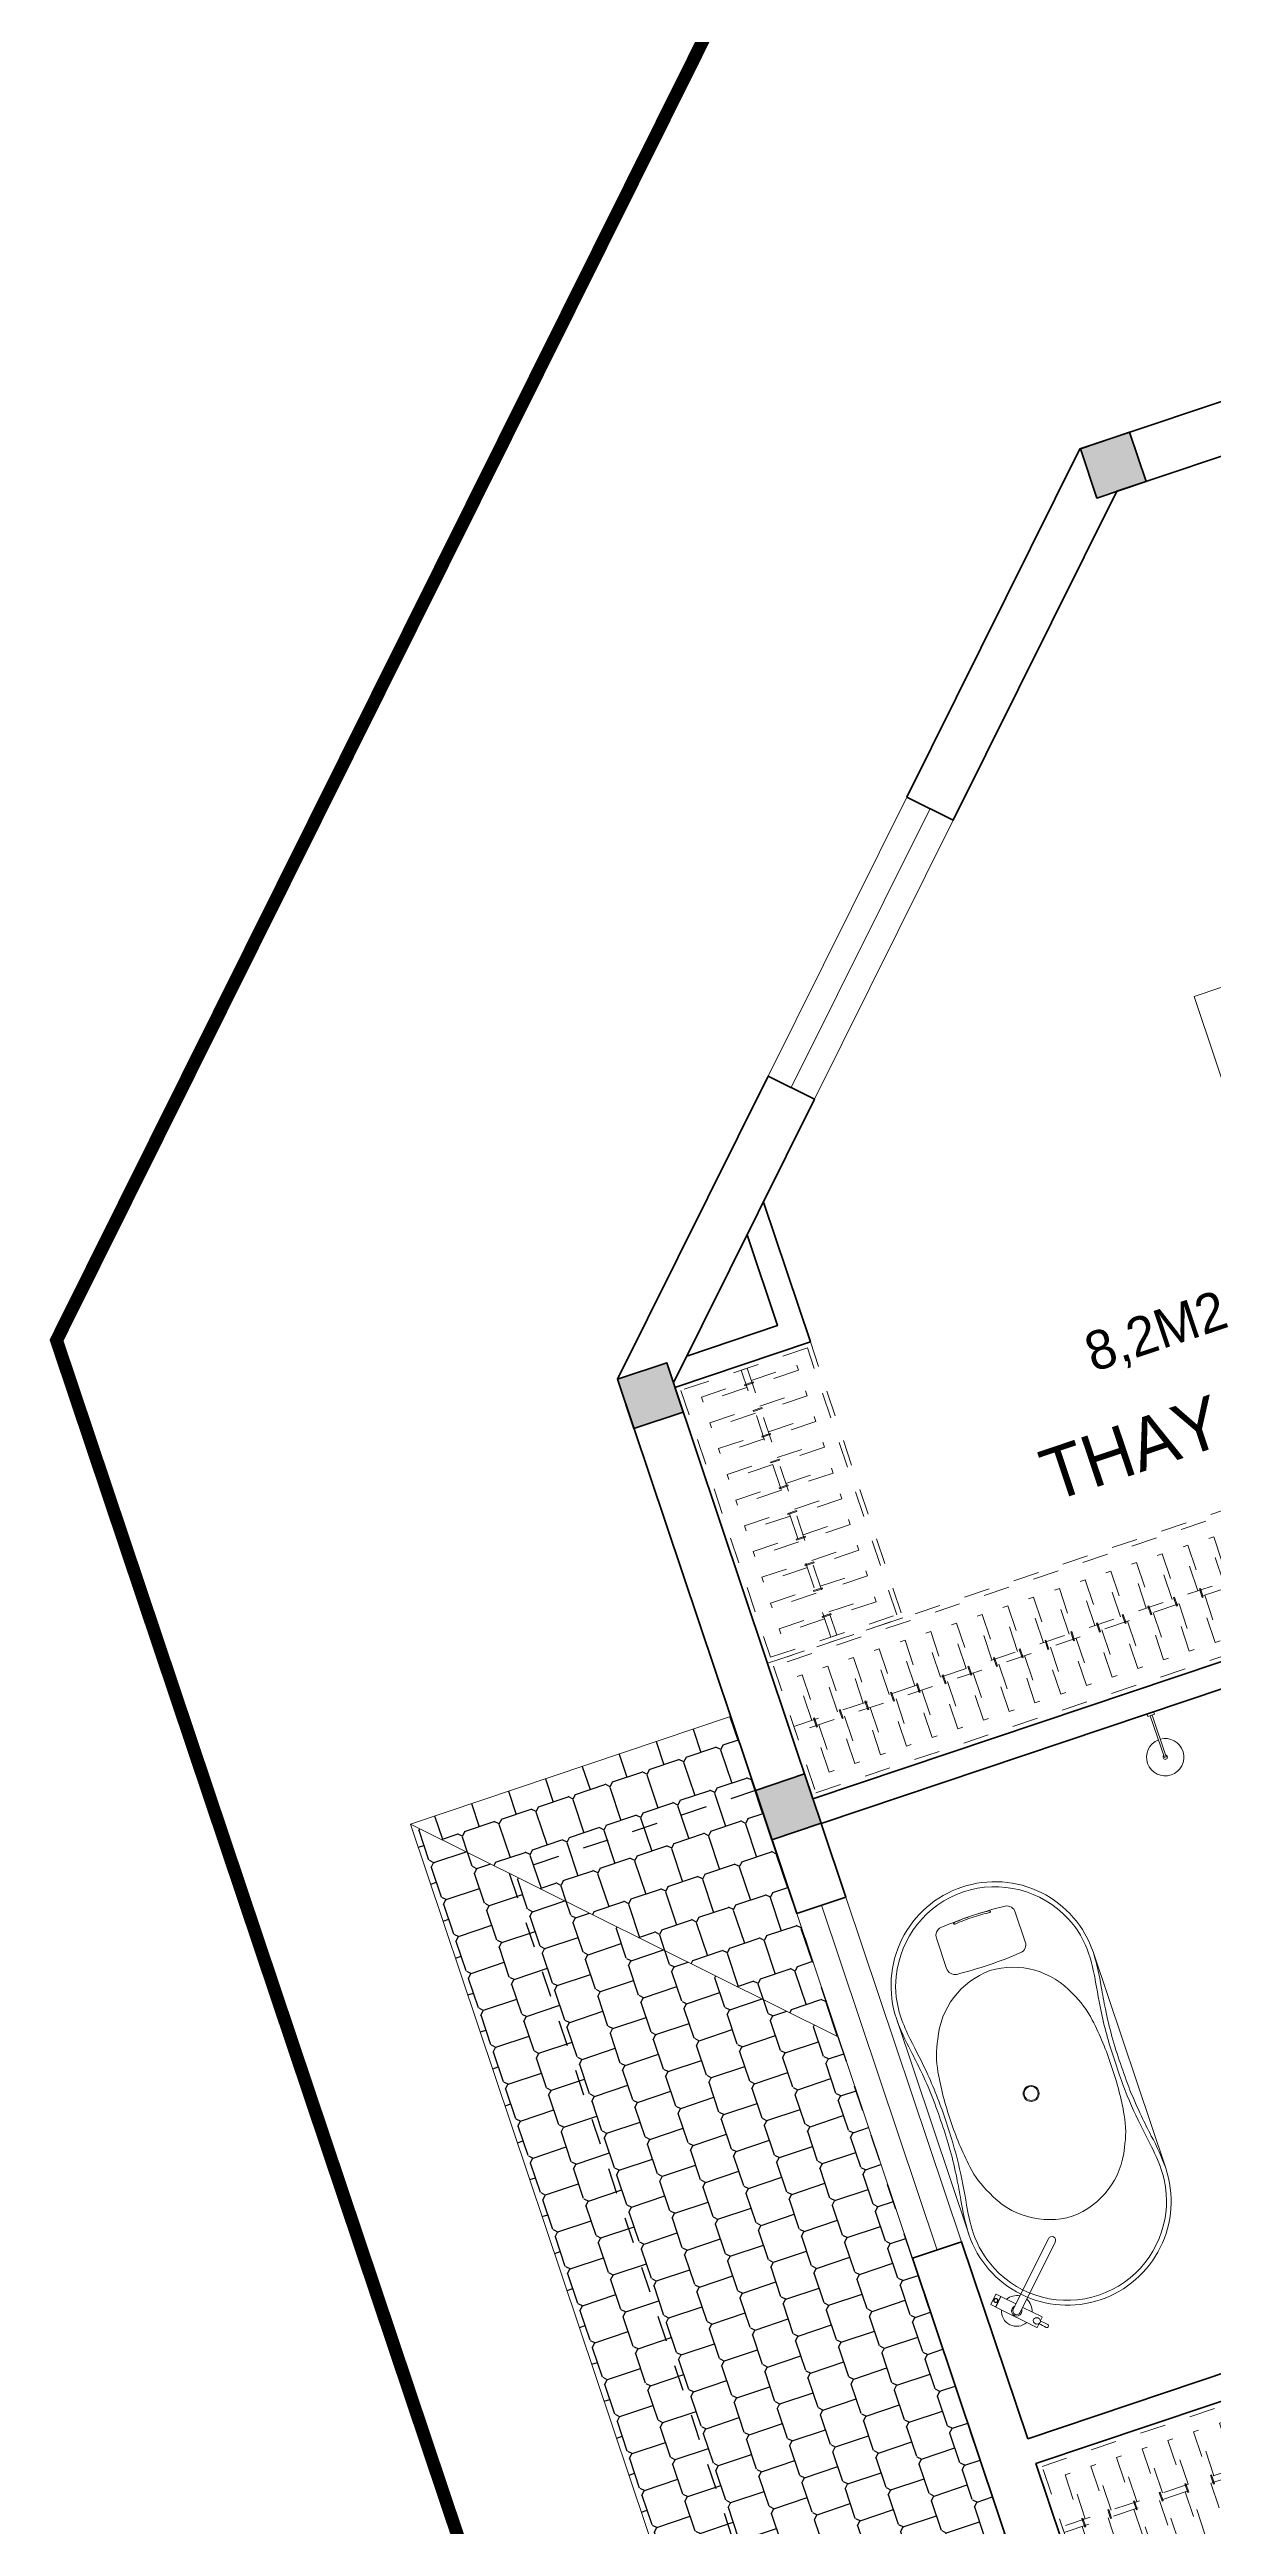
# Model space of a CAD drawing. Header units: metres. Extents: x 568332 to 569219, y 2065964 to 2066430.
# Drawn here: x 568374.73 to 568379.22, y 2065996.94 to 2066006.47 of the extents above; entities that cross this region are included whole.
import ezdxf

# ---------------------------------------------------------------- set-up
doc = ezdxf.new("R2010")
doc.units = ezdxf.units.M
doc.linetypes.add('HIDDEN', pattern=[0.375, 0.25, -0.125])
doc.linetypes.add('X-5M-G-MB PHONGNGU$0$HIDDEN2', pattern=[0.1875, 0.125, -0.0625])
doc.layers.get('0').update_dxf_attribs({"linetype": 'CONTINUOUS'})
doc.layers.get('DEFPOINTS').update_dxf_attribs({"linetype": 'CONTINUOUS'})
for name, color, linetype, lineweight in [('-CONCRETE', 1, 'CONTINUOUS', 35), ('-DOOR', 137, 'CONTINUOUS', 9), ('-FURNITURE', 46, 'CONTINUOUS', 9), ('-LINE1', 7, 'CONTINUOUS', 18), ('-STEEL1', 1, 'CONTINUOUS', 35), ('-TEXT', 7, 'CONTINUOUS', 15), ('-WALL', 4, 'CONTINUOUS', 35), ('TEXT25', 2, 'CONTINUOUS', 13)]:
    doc.layers.add(name, color=color, linetype=linetype, lineweight=lineweight)
for name, color, linetype in [('-RANH GIOI LO DAT', 12, 'CONTINUOUS'), ('13. NET HATCH', 252, 'CONTINUOUS'), ('ViaHeS', 32, 'CONTINUOUS')]:
    doc.layers.add(name, color=color, linetype=linetype)
doc.styles.add('T1', font='', dxfattribs={"height": 200})
doc.styles.add('vnavanth', font='', dxfattribs={"width": 0.8})
doc.styles.get('T1').set_extended_font_data('VNgeometric Light')
doc.styles.get('vnavanth').set_extended_font_data('.VnAvantH')

# ---------------------------------------------------------------- blocks, each defined once
blk = doc.blocks.new('A$C52EE6B0C')
for p, q in [((-17.20769670707523, 15.73427220259327), (17.21740616677562, 15.73427220259327)), ((-17.20769664159161, -15.76179078378482), (17.25286010079435, -15.76177874789573))]:
    blk.add_line(p, q)
for radius in [1.2047244094, 1.0625984252]:
    blk.add_circle((0.004854760598391294, -0.01375929062487558), radius)
for centre, radius, start, end in [((-17.24314525874797, -0.01207868778146803), 15.74633857169191, 90.00004679933201, 180.0060212317107), ((-17.25508472573711, 0.1019342582440004), 14.92367355756088, 89.89259614786677, 114.0143398310184), ((-18.18116453613038, -21.56814891623799), 37.31420158923805, 80.32537186998005, 88.55949406869577), ((-17.85723445771146, -16.41196067107376), 31.44385665188106, 80.95530103647799, 88.85173392611411), ((10.00461303815246, 158.7953360565007), 145.2428134353977, 261.321760178495, 262.6566174950622), ((-9.994903516751947, 158.7953360565007), 145.2428134353977, 277.3433825049378, 278.678239821505), ((18.19087405753089, -21.56814891623799), 37.31420158923805, 91.44050593130423, 99.67462813001998), ((17.49661970126908, -11.01489087357186), 26.04177352760918, 90.57161639594337, 98.52623542419117), ((17.38028173809289, 0.6458196171442978), 14.38048270410287, 65.5240217261104, 90.57161639594337), ((17.25285478011938, -0.01207868778146803), 15.74633857169191, 359.9939787682893, 89.999953200668), ((-17.21041953764507, 0.001682114729192108), 15.03342542002128, 114.0143397923319, 180.0588324882195), ((3.492732717044419, 116.0118507486186), 102.6900642221361, 260.8064278436171, 264.356453546728), ((-5.419667109847069, -2.205582012422383), 14.69270855791083, 98.51976196149644, 117.8512947361469), ((-0.8758374273893423, 77.0744670072454), 62.80248494290996, 262.9722866301048, 270.8034968767962), ((-0.2559751088847406, -36.67531980102649), 49.54707038386372, 89.69837733597764, 98.51976196149644), ((-0.4392543211579323, 89.40770245710155), 75.83928513553873, 265.3361413481834, 270.3355216603239), ((0.8855469487607479, 77.0744670072454), 62.80248494290996, 269.1965031232039, 277.0277133698951), ((0.5786736126174219, 84.46415005414747), 70.89675459107134, 269.5362586194438, 275.7509718273354), ((0.26568463028525, -36.67531980102649), 49.54707038386372, 81.48023803850357, 90.30162266402236), ((5.429376631247578, -2.205582012422383), 14.69270855791083, 62.14870526385309, 81.48023803850357), ((-18.4352474148327, 226.8786012548953), 214.5500408366301, 276.9922117853802, 278.5967700074263), ((17.03142645675689, -0.1205247127218172), 15.22249436628161, 0.4018525137937155, 65.5240217261104), ((-7.450100970658241, -0.4025184732163325), 12.18724008712164, 113.3669392692271, 178.1720206420629), ((7.459810492087854, -0.4025184732163325), 12.18724008712164, 1.827979357937088, 66.63306073077288), ((28.29923964393674, 2.770475775178056), 0.2863587186237817, 160.8078893687392, 185.677575747249), ((1.032724158198107, 0.0596931052277796), 27.11457574387047, 359.8447870516113, 5.677575747249001), ((28.14528837171383, 2.82406351249665), 0.1233475539422422, 123.474108831765, 160.8078893687392), ((28.11764562025201, 2.865868186636362), 0.07323016681635565, 85.79124561711077, 123.474108831765), ((28.11499697584077, 2.829875804425683), 0.1093198730242431, 39.09426345110634, 85.79124561711077), ((27.9923979784362, 2.718469867249951), 0.2748749163090767, 4.941295606222266, 41.00239497281166), ((1.841417531803017, 0.05082119413418695), 26.56153366930607, 359.8606935406443, 5.815426488843808), ((-17.24314525874797, -0.01544044824549928), 15.74633857169191, 179.9939787682893, 269.999953200668), ((-17.21041951692314, -0.02920073014684021), 15.03342545060523, 179.9411309193374, 245.9856601689816), ((-7.450100970658241, 0.3749993371893652), 12.18724008712164, 181.8279793579371, 246.6330607307729), ((7.459810492087854, 0.3749993371893652), 12.18724008712164, 293.3669392692271, 358.1720206420629), ((17.25285478011938, -0.01544044824549928), 15.74633857169191, 270.000046799332, 0.006021231710728335), ((17.0314264257031, 0.09300610912032425), 15.22249441194929, 294.4759783475301, 359.5981396082714), ((28.29923964393674, -2.797994911205024), 0.2863587186237817, 174.322424252751, 199.1921106312608), ((1.032724158198107, -0.08721224125474691), 27.11457574387047, 354.322424252751, 0.1552129483886985), ((28.14528837171383, -2.851582648523618), 0.1233475539422422, 199.1921106312608, 236.525891168235), ((28.11764562025201, -2.89338732266333), 0.07323016681635565, 236.525891168235, 274.2087543828892), ((28.11499697584077, -2.85739494045265), 0.1093198730242431, 274.2087543828892, 320.9057365488936), ((27.9923979784362, -2.745989003276918), 0.2748749163090767, 318.9976050271883, 355.0587043937777), ((1.841417531803017, -0.07834033016115427), 26.56153366930607, 354.1845735111562, 0.1393064593556944), ((-5.419667109847069, 2.178062876395416), 14.69270855791083, 242.1487052638531, 261.4802380385036), ((5.429376631247578, 2.178062876395416), 14.69270855791083, 278.5197619614964, 297.8512947361469), ((-17.25508472573711, -0.1294528978760354), 14.92367355756088, 245.9856601689816, 270.1074038521332), ((-17.85723445771146, 16.38444203144172), 31.44385665188106, 271.1482660738859, 279.044698963522), ((3.492732717044419, -116.0393693881924), 102.6900642221361, 95.64354645327202, 99.19357215638293), ((10.00461303815246, -158.8228551925276), 145.2428134353977, 97.3433825049378, 98.67823982150497), ((-0.8758374273893423, -77.10198614327237), 62.80248494290996, 89.19650312320385, 97.02771336989514), ((-0.2559751088847406, 36.64780066499952), 49.54707038386372, 261.4802380385036, 270.3016226640223), ((-0.4392543211579323, -89.43522109673359), 75.83928513553873, 89.66447833967614, 94.66385865181664), ((0.26568463028525, 36.64780066499952), 49.54707038386372, 269.6983773359776, 278.5197619614964), ((0.5786736126174219, -84.4916686937795), 70.89675459107134, 84.24902817266455, 90.4637413805562), ((0.8855469487607479, -77.10198614327237), 62.80248494290996, 82.97228663010486, 90.80349687679617), ((-18.4352474148327, -226.9061198945274), 214.5500408366301, 81.40322999257371, 83.00778821461982), ((-9.994903516751947, -158.8228551925276), 145.2428134353977, 81.32176017849503, 82.65661749506219), ((17.49661970126908, 10.98737223393982), 26.04177352760918, 261.4737645758088, 269.4283836040566), ((17.38028173809289, -0.6733382567763329), 14.38048270410287, 269.4283836040566, 294.4759782738896), ((-18.18116453613038, 21.54062978021102), 37.31420158923805, 271.4405059313042, 279.6746281300199), ((18.19087405753089, 21.54062978021102), 37.31420158923805, 260.32537186998, 268.5594940686958)]:
    blk.add_arc(centre, radius, start, end)
at = {"layer": 'DEFPOINTS'}
for tag, p in [('MODELNUMBER', (0, 0)), ('TRADENAME', (0, -0.001666666648816317)), ('PRODUCT', (0, -0.003333333355840296)), ('MATERIAL', (0, -0.005000000004656613))]:
    blk.add_attdef(tag, p, '', height=0.001, dxfattribs=at)
blk = doc.blocks.new('A$C4D835AF5')
at = {"layer": '-FURNITURE', "ltscale": 8}
for p, q in [((-3.937007874133997, 0.3346456687140744), (-3.937007874133997, 0.8661417323164642)), ((-3.856363968050573, 0.3149606298829895), (-3.917322834720835, 0.3149606298829895)), ((3.14960629917914, 0.905511811026372), (-3.897637795307674, 0.905511811026372)), ((-3.549881889834069, 0.4615121080132667), (-3.549881889834069, 0.4918150943994988)), ((-3.339881889871322, 0.4918150943994988), (-3.339881889871322, 0.4615121080132667)), ((-0.5905511811724864, 0), (-0.5905511811724864, -12.08661417319672)), ((0.5905511810560711, 0), (0.5905511810560711, -12.08661417319672)), ((3.14960629917914, -0.9055118109972682), (3.14960629917914, 0.905511811026372)), ((3.169291338417679, 0.8956692913197912), (3.14960629917914, 0.8956692913197912)), ((3.169291338417679, -0.8956692912906874), (3.169291338417679, 0.8956692913197912)), ((3.188976377830841, 0.905511811026372), (3.976377952611074, 0.905511811026372)), ((3.996062992024235, -0.8858222072885837), (3.996062992024235, 0.8858183881966397)), ((-3.937007874133997, -0.8661417323164642), (-3.937007874133997, -0.3346456698782276)), ((-3.859123134170659, -0.3149606298829895), (-3.917322834720835, -0.3149606298829895)), ((-0.5905511811724864, -0.9055118109972682), (-3.897637795307674, -0.9055118109972682)), ((-3.702086295757908, -0.4482994973659515), (-3.703305563307367, -0.4183928251150064)), ((-3.626116961007938, -0.4552132484968752), (-3.624325704469811, -0.4472871391335502)), ((-3.592593900160864, -0.4693618138844613), (-3.593808271281887, -0.4553162374941166)), ((-3.516390349017456, -0.4728221969853621), (-3.515662283170968, -0.4687519224826247)), ((-3.483023508393671, -0.4913916403020266), (-3.485677747870795, -0.4713251190551091)), ((-3.406740271369927, -0.4913916403020266), (-3.404085924616084, -0.4713243082514964)), ((-3.373373430629726, -0.4728221969853621), (-3.374101741297636, -0.4687505542242434)), ((-3.297169879544526, -0.4693618138844613), (-3.295955249399412, -0.4553132418950554)), ((-3.263646818697453, -0.4552132484968752), (-3.265438825008459, -0.4472838216461241)), ((-3.187677483947482, -0.4482994973659515), (-3.186458005278837, -0.4183876432944089)), ((3.14960629917914, -0.9055118109972682), (0.5905511810560711, -0.9055118109972682)), ((3.169291338417679, -0.8956692912906874), (3.14960629917914, -0.8956692912906874)), ((3.188976377830841, -0.9055118109972682), (3.976377952611074, -0.9055118109972682))]:
    blk.add_line(p, q, dxfattribs=at)
for radius in [0.3110236219999999, 0.264425112]:
    blk.add_circle((3.582677165279165, 0), radius, dxfattribs=at)
for centre, radius, start, end in [((-5.172746209602337, -0.009833991935011), 0.2398274364867001, 175.3988683949836, 267.683684738816), ((-5.162281866127159, 0.001097322150599211), 0.2496571373087167, 92.26055198415715, 178.0931381794738), ((-5.411562051915098, -2528.914153773454), 2529.164725280366, 89.9660810117202, 89.99457585702427), ((-3.897637795307674, 0.8661417323164642), 0.03937007869999999, 90, 180), ((-3.917322834720835, 0.334645669296151), 0.0196850394, 180, 270), ((-3.444696608930826, -0.1800324727082625), 0.6800319107999998, 90.0155575041171, 98.89806549202986), ((-3.445067178807221, -0.1800325420044828), 0.6800319804999999, 81.10193476241767, 89.98433540355451), ((-5.820766091346741e-11, 0), 2.3622047244, 22.54031043733562, 157.4596895626644), ((-5.820766091346741e-11, 0), 0.7874015747999998, 318.5903779145428, 221.4096220854572), ((-5.820766091346741e-11, 0), 0.5905511810999999, 0, 180), ((3.188976377830841, 0.8858267717296258), 0.0196850394, 90, 180), ((3.976377952611074, 0.8858267717296258), 0.0196850394, 0, 90), ((-4.563514047302306, 275.4393603570643), 275.6895205756396, 269.8713704548476, 270.134413801293), ((-3.917322834720835, -0.334645669296151), 0.0196850394, 90, 180), ((-3.897637795307674, -0.8661417323164642), 0.03937007869999999, 180, 270), ((-3.69050836347742, -0.4472920451080427), 0.01162168131717254, 184.9730588167124, 258.0340652050838), ((-3.646140178490896, -0.2514027326542418), 0.2124717066311285, 257.2815863172942, 272.5837431166033), ((-3.637047897733282, -0.4523756541602779), 0.01129324217511807, 272.4656825237923, 345.4476281752974), ((-3.581550852512009, -0.4681202150823083), 0.01111262650185997, 186.4149760746678, 247.4426638316044), ((-3.544597993255593, -0.2922010583861265), 0.190689105969796, 257.5175194414243, 274.7853332085882), ((-3.528885980602354, -0.4692233995883726), 0.01300354377461912, 270.8627506118385, 343.9333648868276), ((-3.471052158158273, -0.4887641616223846), 0.01225629918881619, 192.3790292665462, 260.142289403178), ((-3.445049900154117, -0.295684714539675), 0.2070703525339242, 262.2005895473907, 277.9341143868692), ((-3.417906698421575, -0.4895470514893532), 0.01131775609399448, 277.3077516790804, 350.6199838641652), ((-3.361692738719285, -0.4698820120247547), 0.01204505090893129, 194.128595859641, 259.0416995531207), ((-3.342932183295488, -0.2742454641556833), 0.2085271705549764, 264.2062775251951, 279.0284077801071), ((-3.310024282021914, -0.4671465401770547), 0.01304389132053663, 269.1875638990808, 350.2219325995679), ((-3.252893783501349, -0.4524938771792222), 0.01109156189044463, 194.1921654394817, 261.8514003855582), ((-3.243402015476022, -0.2392133744724561), 0.2245328352159587, 267.1755962354845, 281.6727780298017), ((-3.20032295252895, -0.4465554517519195), 0.01276517026006314, 280.6032237323427, 352.1473828500294), ((-5.820766091346741e-11, 0), 2.3622047244, 202.5403104373356, 255.4906014981622), ((-5.820766091346741e-11, 0), 2.3622047244, 284.5092583305358, 337.4596895626644), ((3.188976377830841, -0.8858267716132104), 0.0196850394, 180, 270), ((3.976377952611074, -0.8858267716132104), 0.0196850394, 270, 0), ((-5.820766091346741e-11, -12.08661417319672), 0.5905511810999999, 180, 0)]:
    blk.add_arc(centre, radius, start, end, dxfattribs=at)
blk.add_ellipse((-3.444881830888335, -0.001299991592532024), major_axis=(0.5549964930499999, 1.979270000163069e-05), ratio=0.8491940411667758, dxfattribs=at)
for tag, p in [('TRADENAME', (-0.004336408572271466, 0.006709126027999446)), ('MODELNUMBER', (-0.004336408572271466, 0.008375792705919594)), ('PRODUCT', (-0.004336408572271466, 0.005042459379183128)), ('MATERIAL', (-0.004336408572271466, 0.003375792701262981))]:
    blk.add_attdef(tag, p, '', height=0.0009999999999999998, dxfattribs=at)
blk = doc.blocks.new('A$C513779E1')
at = {"layer": '-FURNITURE', "ltscale": 5}
for p, q in [((-155.6625374760479, -560.0783866103739), (-155.7294287066907, -682.401587806642)), ((164.3432983346283, -560.8332392722368), (164.2771489713341, -681.6467351429164))]:
    blk.add_line(p, q, dxfattribs=at)
for centre, radius, start, end in [((-121.4878484364599, -559.7927261032164), 34.19417278572232, 97.79750243116446, 180.4786434526798), ((-0.6689657662063837, -2204.394539417699), 1683.161974464355, 85.38531070575098, 94.27462811813768), ((130.1318487897515, -560.5699191978201), 34.19417278572232, 359.5587913522712, 82.23993242050727), ((-121.5204483158886, -682.7208517771214), 34.19417278572232, 179.4650466896637, 262.1461876813734), ((-1.108293259516358, 961.925919180736), 1683.174451148718, 265.7381508572186, 274.6274353095529), ((130.1000457536429, -681.8764492999762), 34.19417278572232, 277.7037576779385, 0.3848987823128964)]:
    blk.add_arc(centre, radius, start, end, dxfattribs=at)
at = {"layer": '-FURNITURE', "ltscale": 8}
ref = blk.add_blockref('A$C4D835AF5', (-319.1728307064623, 776.0634860619903), dxfattribs=dict(at, xscale=-25.08682081009749, yscale=25.08682081009749, zscale=25.08682081009749, rotation=45))
ref.add_attrib('MODELNUMBER', 'K-T97328-4', (-319.2622246555984, 776.3067276431248), dxfattribs={"layer": 'DEFPOINTS', "height": 0.02508682081009749, "rotation": 224.9999999436282})
ref.add_attrib('TRADENAME', 'PURIST', (-319.232659548521, 776.2771625341848), dxfattribs={"layer": 'DEFPOINTS', "height": 0.02508682081009749, "rotation": 224.9999999436282})
ref.add_attrib('PRODUCT', 'BATH FILLER', (-319.2030944600701, 776.2475974475965), dxfattribs={"layer": 'DEFPOINTS', "height": 0.02508682081009749, "rotation": 224.9999999436282})
ref.add_attrib('MATERIAL', 'PREMIUM MATERIALS', (-319.1735293529928, 776.2180323405191), dxfattribs={"layer": 'DEFPOINTS', "height": 0.02508682081009749, "rotation": 224.9999999436282})
at = {"layer": '-FURNITURE', "xscale": 25.39829667096628, "yscale": 25.39829667096628, "zscale": 25.39829667096628, "rotation": 270}
blk.add_blockref('A$C52EE6B0C', (0, 0), dxfattribs=at).add_auto_attribs({'MODELNUMBER': 'K-1800', 'TRADENAME': 'ABRAZO', 'PRODUCT': 'BATH', 'MATERIAL': 'LITHOCAST'})
blk = doc.blocks.new('A$Cbeb9f07c')
for points in [[(241.8256940754072, 68.46290551844868), (241.826999517798, 75.4738509405579), (72.00065272211214, 75.50547271186952), (71.9993472797214, 68.4945272897603)], [(251.997474831951, 58.42171609785873), (252.0025189203152, 85.51125168570434), (241.828868840792, 85.51314602568164), (241.8238247524278, 58.42361043783603)]]:
    blk.add_lwpolyline(points, close=True)
for radius, start, end in [(72, 2.780001346980878, 357.1986616345336), (8.346062492523743, 24.82487611239994, 335.153786868532)]:
    blk.add_arc((71.99999999998545, 72), radius, start, end)
blk = doc.blocks.new('*U196')
at = {"linetype": 'X-5M-G-MB PHONGNGU$0$HIDDEN2'}
for points in [[(0, 600.0000000004657), (0, 0), (2391.794790450382, -8.677309710135099e-10), (2391.794790450382, 599.9999999995979)], [(2371.794790450382, 579.9996613715246), (2371.794790450382, 19.99966137152471), (20, 20.00000000046566), (20, 580.0000000004657)], [(2371.794790450382, 286.6991212946068), (2371.794790450382, 313.0991212945136), (20, 313.0991212953813), (19.99999859370291, 286.6991212952417)], [(113.7817614636733, 319.1750910408318), (109.4317788550979, 319.1750910408318), (109.4317788550979, 280.441767644881), (113.7817614636733, 280.441767644881)], [(227.7817614636733, 319.1750910407849), (223.4317788550979, 319.1750910407849), (223.4317788550979, 280.4417676448341), (227.7817614636733, 280.4417676448341)], [(341.7817614636733, 319.175091040738), (337.4317788550979, 319.175091040738), (337.4317788550979, 280.4417676447872), (341.7817614636733, 280.4417676447872)], [(455.7817614636733, 319.1750910406911), (451.4317788550979, 319.1750910406911), (451.4317788550979, 280.4417676447403), (455.7817614636733, 280.4417676447403)], [(569.7817614636733, 319.1750910406442), (565.431778855098, 319.1750910406442), (565.431778855098, 280.4417676446934), (569.7817614636733, 280.4417676446934)], [(683.7817614636733, 319.1750910405973), (679.431778855098, 319.1750910405973), (679.431778855098, 280.4417676446465), (683.7817614636733, 280.4417676446465)], [(797.7817614636733, 319.1750910405504), (793.431778855098, 319.1750910405504), (793.431778855098, 280.4417676445996), (797.7817614636733, 280.4417676445996)], [(911.7817614636733, 319.1750910405035), (907.431778855098, 319.1750910405035), (907.431778855098, 280.4417676445527), (911.7817614636733, 280.4417676445527)], [(1025.781761463673, 319.1750910404566), (1021.431778855098, 319.1750910404566), (1021.431778855098, 280.4417676445057), (1025.781761463673, 280.4417676445057)], [(1139.781761463673, 319.1750910404097), (1135.431778855098, 319.1750910404097), (1135.431778855098, 280.4417676444588), (1139.781761463673, 280.4417676444588)], [(1253.781761463673, 319.1750910403628), (1249.431778855098, 319.1750910403628), (1249.431778855098, 280.4417676444119), (1253.781761463673, 280.4417676444119)], [(1367.781761463673, 319.1750910403159), (1363.431778855098, 319.1750910403159), (1363.431778855098, 280.441767644365), (1367.781761463673, 280.441767644365)], [(1481.781761463673, 319.175091040269), (1477.431778855098, 319.175091040269), (1477.431778855098, 280.4417676443181), (1481.781761463673, 280.4417676443181)], [(1595.781761463673, 319.175091040222), (1591.431778855098, 319.175091040222), (1591.431778855098, 280.4417676442712), (1595.781761463673, 280.4417676442712)], [(1709.781761463673, 319.1750910401751), (1705.431778855098, 319.1750910401751), (1705.431778855098, 280.4417676442243), (1709.781761463673, 280.4417676442243)], [(1823.781761463673, 319.1750910401282), (1819.431778855098, 319.1750910401282), (1819.431778855098, 280.4417676441774), (1823.781761463673, 280.4417676441774)], [(1937.781761463673, 319.1750910400813), (1933.431778855098, 319.1750910400813), (1933.431778855098, 280.4417676441305), (1937.781761463673, 280.4417676441305)], [(2051.781761463673, 319.1750910400344), (2047.431778855098, 319.1750910400344), (2047.431778855098, 280.4417676440836), (2051.781761463673, 280.4417676440836)], [(2165.781761463673, 319.1750910399875), (2161.431778855098, 319.1750910399875), (2161.431778855098, 280.4417676440366), (2165.781761463673, 280.4417676440366)], [(2279.781761463673, 319.1750910399406), (2275.431778855098, 319.1750910399406), (2275.431778855098, 280.4417676439897), (2279.781761463673, 280.4417676439897)]]:
    blk.add_lwpolyline(points, close=True, dxfattribs=at)
for points in [[(122.2409142897814, 313.1103512093413), (122.2409142897814, 515.2497102723445), (100.1765458012815, 515.2497102723445), (100.1765458012815, 313.1103512093413)], [(236.2409142897814, 313.1103512092944), (236.2409142897814, 515.2497102722975), (214.1765458012815, 515.2497102722975), (214.1765458012815, 313.1103512092944)], [(350.2409142897814, 313.1103512092475), (350.2409142897814, 515.2497102722507), (328.1765458012815, 515.2497102722507), (328.1765458012815, 313.1103512092475)], [(464.2409142897814, 313.1103512092006), (464.2409142897814, 515.2497102722037), (442.1765458012815, 515.2497102722037), (442.1765458012815, 313.1103512092006)], [(578.2409142897814, 313.1103512091537), (578.2409142897814, 515.2497102721569), (556.1765458012815, 515.2497102721569), (556.1765458012815, 313.1103512091537)], [(692.2409142897814, 313.1103512091068), (692.2409142897814, 515.24971027211), (670.1765458012815, 515.24971027211), (670.1765458012815, 313.1103512091068)], [(806.2409142897814, 313.1103512090599), (806.2409142897814, 515.249710272063), (784.1765458012815, 515.249710272063), (784.1765458012815, 313.1103512090599)], [(920.2409142897814, 313.110351209013), (920.2409142897814, 515.2497102720162), (898.1765458012815, 515.2497102720162), (898.1765458012815, 313.110351209013)], [(1034.240914289781, 313.1103512089661), (1034.240914289781, 515.2497102719692), (1012.176545801281, 515.2497102719692), (1012.176545801281, 313.1103512089661)], [(1148.240914289781, 313.1103512089192), (1148.240914289781, 515.2497102719224), (1126.176545801281, 515.2497102719224), (1126.176545801281, 313.1103512089192)], [(1262.240914289781, 313.1103512088723), (1262.240914289781, 515.2497102718754), (1240.176545801281, 515.2497102718754), (1240.176545801281, 313.1103512088723)], [(1376.240914289781, 313.1103512088254), (1376.240914289781, 515.2497102718285), (1354.176545801281, 515.2497102718285), (1354.176545801281, 313.1103512088254)], [(1490.240914289781, 313.1103512087785), (1490.240914289781, 515.2497102717816), (1468.176545801281, 515.2497102717816), (1468.176545801281, 313.1103512087785)], [(1604.240914289781, 313.1103512087315), (1604.240914289781, 515.2497102717347), (1582.176545801281, 515.2497102717347), (1582.176545801281, 313.1103512087315)], [(1718.240914289781, 313.1103512086846), (1718.240914289781, 515.2497102716878), (1696.176545801281, 515.2497102716878), (1696.176545801281, 313.1103512086846)], [(1832.240914289781, 313.1103512086377), (1832.240914289781, 515.2497102716409), (1810.176545801281, 515.2497102716409), (1810.176545801281, 313.1103512086377)], [(1946.240914289781, 313.1103512085908), (1946.240914289781, 515.2497102715939), (1924.176545801281, 515.2497102715939), (1924.176545801281, 313.1103512085908)], [(2060.240914289781, 313.1103512085439), (2060.240914289781, 515.2497102715471), (2038.176545801281, 515.2497102715471), (2038.176545801281, 313.1103512085439)], [(2174.240914289781, 313.110351208497), (2174.240914289781, 515.2497102715001), (2152.176545801281, 515.2497102715001), (2152.176545801281, 313.110351208497)], [(2288.240914289781, 313.1103512084501), (2288.240914289781, 515.2497102714533), (2266.176545801281, 515.2497102714533), (2266.176545801281, 313.1103512084501)], [(100.1765458012815, 286.7103512094345), (100.1765458012815, 92.0852110228024), (122.2409142897814, 92.0852110228024), (122.2409142897814, 286.7103512094345)], [(214.1765458012815, 286.7103512093876), (214.1765458012815, 92.08521102275549), (236.2409142897814, 92.08521102275549), (236.2409142897814, 286.7103512093876)], [(328.1765458012815, 286.7103512093407), (328.1765458012815, 92.08521102270858), (350.2409142897814, 92.08521102270858), (350.2409142897814, 286.7103512093407)], [(442.1765458012815, 286.7103512092938), (442.1765458012815, 92.08521102266168), (464.2409142897814, 92.08521102266168), (464.2409142897814, 286.7103512092938)], [(556.1765458012815, 286.7103512092469), (556.1765458012815, 92.08521102261477), (578.2409142897814, 92.08521102261477), (578.2409142897814, 286.7103512092469)], [(670.1765458012815, 286.7103512092), (670.1765458012815, 92.08521102256786), (692.2409142897814, 92.08521102256786), (692.2409142897814, 286.7103512092)], [(784.1765458012815, 286.7103512091531), (784.1765458012815, 92.08521102252095), (806.2409142897814, 92.08521102252095), (806.2409142897814, 286.7103512091531)], [(898.1765458012815, 286.7103512091062), (898.1765458012815, 92.08521102247404), (920.2409142897814, 92.08521102247404), (920.2409142897814, 286.7103512091062)], [(1012.176545801281, 286.7103512090592), (1012.176545801281, 92.08521102242715), (1034.240914289781, 92.08521102242715), (1034.240914289781, 286.7103512090592)], [(1126.176545801281, 286.7103512090123), (1126.176545801281, 92.08521102238024), (1148.240914289781, 92.08521102238024), (1148.240914289781, 286.7103512090123)], [(1240.176545801281, 286.7103512089654), (1240.176545801281, 92.08521102233333), (1262.240914289781, 92.08521102233333), (1262.240914289781, 286.7103512089654)], [(1354.176545801281, 286.7103512089186), (1354.176545801281, 92.08521102228642), (1376.240914289781, 92.08521102228642), (1376.240914289781, 286.7103512089186)], [(1468.176545801281, 286.7103512088717), (1468.176545801281, 92.0852110222395), (1490.240914289781, 92.0852110222395), (1490.240914289781, 286.7103512088717)], [(1582.176545801281, 286.7103512088247), (1582.176545801281, 92.0852110221926), (1604.240914289781, 92.0852110221926), (1604.240914289781, 286.7103512088247)], [(1696.176545801281, 286.7103512087778), (1696.176545801281, 92.0852110221457), (1718.240914289781, 92.0852110221457), (1718.240914289781, 286.7103512087778)], [(1810.176545801281, 286.7103512087309), (1810.176545801281, 92.08521102209879), (1832.240914289781, 92.08521102209879), (1832.240914289781, 286.7103512087309)], [(1924.176545801281, 286.710351208684), (1924.176545801281, 92.08521102205188), (1946.240914289781, 92.08521102205188), (1946.240914289781, 286.710351208684)], [(2038.176545801281, 286.7103512086371), (2038.176545801281, 92.08521102200497), (2060.240914289781, 92.08521102200497), (2060.240914289781, 286.7103512086371)], [(2152.176545801281, 286.7103512085902), (2152.176545801281, 92.08521102195806), (2174.240914289781, 92.08521102195806), (2174.240914289781, 286.7103512085902)], [(2266.176545801281, 286.7103512085433), (2266.176545801281, 92.08521102191116), (2288.240914289781, 92.08521102191116), (2288.240914289781, 286.7103512085433)]]:
    blk.add_lwpolyline(points, dxfattribs=at)
blk = doc.blocks.new('*U197')
at = {"linetype": 'X-5M-G-MB PHONGNGU$0$HIDDEN2'}
for points in [[(0, 600.0000000004657), (0, 0), (1222.530116817426, -3.866163398678268e-10), (1222.530116817426, 600.000000000079)], [(1202.530116817426, 579.9996613720057), (1202.530116817426, 19.99966137200583), (20, 20.00000000046566), (20, 580.0000000004657)], [(1202.530116817426, 286.6991212950879), (1202.530116817426, 313.0991212949947), (20, 313.0991212953813), (19.99999859370291, 286.6991212952417)], [(113.7817614636733, 319.1750910408318), (109.4317788550979, 319.1750910408318), (109.4317788550979, 280.441767644881), (113.7817614636733, 280.441767644881)], [(227.7817614636733, 319.1750910407849), (223.4317788550979, 319.1750910407849), (223.4317788550979, 280.4417676448341), (227.7817614636733, 280.4417676448341)], [(341.7817614636733, 319.175091040738), (337.4317788550979, 319.175091040738), (337.4317788550979, 280.4417676447872), (341.7817614636733, 280.4417676447872)], [(455.7817614636733, 319.1750910406911), (451.4317788550979, 319.1750910406911), (451.4317788550979, 280.4417676447403), (455.7817614636733, 280.4417676447403)], [(569.7817614636733, 319.1750910406442), (565.431778855098, 319.1750910406442), (565.431778855098, 280.4417676446934), (569.7817614636733, 280.4417676446934)], [(683.7817614636733, 319.1750910405973), (679.431778855098, 319.1750910405973), (679.431778855098, 280.4417676446465), (683.7817614636733, 280.4417676446465)], [(797.7817614636733, 319.1750910405504), (793.431778855098, 319.1750910405504), (793.431778855098, 280.4417676445996), (797.7817614636733, 280.4417676445996)], [(911.7817614636733, 319.1750910405035), (907.431778855098, 319.1750910405035), (907.431778855098, 280.4417676445527), (911.7817614636733, 280.4417676445527)], [(1025.781761463673, 319.1750910404566), (1021.431778855098, 319.1750910404566), (1021.431778855098, 280.4417676445057), (1025.781761463673, 280.4417676445057)], [(1139.781761463673, 319.1750910404097), (1135.431778855098, 319.1750910404097), (1135.431778855098, 280.4417676444588), (1139.781761463673, 280.4417676444588)]]:
    blk.add_lwpolyline(points, close=True, dxfattribs=at)
for points in [[(122.2409142897814, 313.1103512093413), (122.2409142897814, 515.2497102723445), (100.1765458012815, 515.2497102723445), (100.1765458012815, 313.1103512093413)], [(236.2409142897814, 313.1103512092944), (236.2409142897814, 515.2497102722975), (214.1765458012815, 515.2497102722975), (214.1765458012815, 313.1103512092944)], [(350.2409142897814, 313.1103512092475), (350.2409142897814, 515.2497102722507), (328.1765458012815, 515.2497102722507), (328.1765458012815, 313.1103512092475)], [(464.2409142897814, 313.1103512092006), (464.2409142897814, 515.2497102722037), (442.1765458012815, 515.2497102722037), (442.1765458012815, 313.1103512092006)], [(578.2409142897814, 313.1103512091537), (578.2409142897814, 515.2497102721569), (556.1765458012815, 515.2497102721569), (556.1765458012815, 313.1103512091537)], [(692.2409142897814, 313.1103512091068), (692.2409142897814, 515.24971027211), (670.1765458012815, 515.24971027211), (670.1765458012815, 313.1103512091068)], [(806.2409142897814, 313.1103512090599), (806.2409142897814, 515.249710272063), (784.1765458012815, 515.249710272063), (784.1765458012815, 313.1103512090599)], [(920.2409142897814, 313.110351209013), (920.2409142897814, 515.2497102720162), (898.1765458012815, 515.2497102720162), (898.1765458012815, 313.110351209013)], [(1034.240914289781, 313.1103512089661), (1034.240914289781, 515.2497102719692), (1012.176545801281, 515.2497102719692), (1012.176545801281, 313.1103512089661)], [(1148.240914289781, 313.1103512089192), (1148.240914289781, 515.2497102719224), (1126.176545801281, 515.2497102719224), (1126.176545801281, 313.1103512089192)], [(100.1765458012815, 286.7103512094345), (100.1765458012815, 92.0852110228024), (122.2409142897814, 92.0852110228024), (122.2409142897814, 286.7103512094345)], [(214.1765458012815, 286.7103512093876), (214.1765458012815, 92.08521102275549), (236.2409142897814, 92.08521102275549), (236.2409142897814, 286.7103512093876)], [(328.1765458012815, 286.7103512093407), (328.1765458012815, 92.08521102270858), (350.2409142897814, 92.08521102270858), (350.2409142897814, 286.7103512093407)], [(442.1765458012815, 286.7103512092938), (442.1765458012815, 92.08521102266168), (464.2409142897814, 92.08521102266168), (464.2409142897814, 286.7103512092938)], [(556.1765458012815, 286.7103512092469), (556.1765458012815, 92.08521102261477), (578.2409142897814, 92.08521102261477), (578.2409142897814, 286.7103512092469)], [(670.1765458012815, 286.7103512092), (670.1765458012815, 92.08521102256786), (692.2409142897814, 92.08521102256786), (692.2409142897814, 286.7103512092)], [(784.1765458012815, 286.7103512091531), (784.1765458012815, 92.08521102252095), (806.2409142897814, 92.08521102252095), (806.2409142897814, 286.7103512091531)], [(898.1765458012815, 286.7103512091062), (898.1765458012815, 92.08521102247404), (920.2409142897814, 92.08521102247404), (920.2409142897814, 286.7103512091062)], [(1012.176545801281, 286.7103512090592), (1012.176545801281, 92.08521102242715), (1034.240914289781, 92.08521102242715), (1034.240914289781, 286.7103512090592)], [(1126.176545801281, 286.7103512090123), (1126.176545801281, 92.08521102238024), (1148.240914289781, 92.08521102238024), (1148.240914289781, 286.7103512090123)]]:
    blk.add_lwpolyline(points, dxfattribs=at)
blk = doc.blocks.new('*U193')
at = {"linetype": 'X-5M-G-MB PHONGNGU$0$HIDDEN2'}
for points in [[(0, 600.0000000004657), (0, 0), (1254.503837874648, -3.997724929268296e-10), (1254.503837874648, 600.0000000000658)], [(1234.503837874648, 579.9996613719925), (1234.503837874648, 19.99966137199267), (20, 20.00000000046566), (20, 580.0000000004657)], [(1234.503837874648, 286.6991212950747), (1234.503837874648, 313.0991212949816), (20, 313.0991212953813), (19.99999859370291, 286.6991212952417)], [(113.7817614636733, 319.1750910408318), (109.4317788550979, 319.1750910408318), (109.4317788550979, 280.441767644881), (113.7817614636733, 280.441767644881)], [(227.7817614636733, 319.1750910407849), (223.4317788550979, 319.1750910407849), (223.4317788550979, 280.4417676448341), (227.7817614636733, 280.4417676448341)], [(341.7817614636733, 319.175091040738), (337.4317788550979, 319.175091040738), (337.4317788550979, 280.4417676447872), (341.7817614636733, 280.4417676447872)], [(455.7817614636733, 319.1750910406911), (451.4317788550979, 319.1750910406911), (451.4317788550979, 280.4417676447403), (455.7817614636733, 280.4417676447403)], [(569.7817614636733, 319.1750910406442), (565.431778855098, 319.1750910406442), (565.431778855098, 280.4417676446934), (569.7817614636733, 280.4417676446934)], [(683.7817614636733, 319.1750910405973), (679.431778855098, 319.1750910405973), (679.431778855098, 280.4417676446465), (683.7817614636733, 280.4417676446465)], [(797.7817614636733, 319.1750910405504), (793.431778855098, 319.1750910405504), (793.431778855098, 280.4417676445996), (797.7817614636733, 280.4417676445996)], [(911.7817614636733, 319.1750910405035), (907.431778855098, 319.1750910405035), (907.431778855098, 280.4417676445527), (911.7817614636733, 280.4417676445527)], [(1025.781761463673, 319.1750910404566), (1021.431778855098, 319.1750910404566), (1021.431778855098, 280.4417676445057), (1025.781761463673, 280.4417676445057)], [(1139.781761463673, 319.1750910404097), (1135.431778855098, 319.1750910404097), (1135.431778855098, 280.4417676444588), (1139.781761463673, 280.4417676444588)]]:
    blk.add_lwpolyline(points, close=True, dxfattribs=at)
for points in [[(122.2409142897814, 313.1103512093413), (122.2409142897814, 515.2497102723445), (100.1765458012815, 515.2497102723445), (100.1765458012815, 313.1103512093413)], [(236.2409142897814, 313.1103512092944), (236.2409142897814, 515.2497102722975), (214.1765458012815, 515.2497102722975), (214.1765458012815, 313.1103512092944)], [(350.2409142897814, 313.1103512092475), (350.2409142897814, 515.2497102722507), (328.1765458012815, 515.2497102722507), (328.1765458012815, 313.1103512092475)], [(464.2409142897814, 313.1103512092006), (464.2409142897814, 515.2497102722037), (442.1765458012815, 515.2497102722037), (442.1765458012815, 313.1103512092006)], [(578.2409142897814, 313.1103512091537), (578.2409142897814, 515.2497102721569), (556.1765458012815, 515.2497102721569), (556.1765458012815, 313.1103512091537)], [(692.2409142897814, 313.1103512091068), (692.2409142897814, 515.24971027211), (670.1765458012815, 515.24971027211), (670.1765458012815, 313.1103512091068)], [(806.2409142897814, 313.1103512090599), (806.2409142897814, 515.249710272063), (784.1765458012815, 515.249710272063), (784.1765458012815, 313.1103512090599)], [(920.2409142897814, 313.110351209013), (920.2409142897814, 515.2497102720162), (898.1765458012815, 515.2497102720162), (898.1765458012815, 313.110351209013)], [(1034.240914289781, 313.1103512089661), (1034.240914289781, 515.2497102719692), (1012.176545801281, 515.2497102719692), (1012.176545801281, 313.1103512089661)], [(1148.240914289781, 313.1103512089192), (1148.240914289781, 515.2497102719224), (1126.176545801281, 515.2497102719224), (1126.176545801281, 313.1103512089192)], [(100.1765458012815, 286.7103512094345), (100.1765458012815, 92.0852110228024), (122.2409142897814, 92.0852110228024), (122.2409142897814, 286.7103512094345)], [(214.1765458012815, 286.7103512093876), (214.1765458012815, 92.08521102275549), (236.2409142897814, 92.08521102275549), (236.2409142897814, 286.7103512093876)], [(328.1765458012815, 286.7103512093407), (328.1765458012815, 92.08521102270858), (350.2409142897814, 92.08521102270858), (350.2409142897814, 286.7103512093407)], [(442.1765458012815, 286.7103512092938), (442.1765458012815, 92.08521102266168), (464.2409142897814, 92.08521102266168), (464.2409142897814, 286.7103512092938)], [(556.1765458012815, 286.7103512092469), (556.1765458012815, 92.08521102261477), (578.2409142897814, 92.08521102261477), (578.2409142897814, 286.7103512092469)], [(670.1765458012815, 286.7103512092), (670.1765458012815, 92.08521102256786), (692.2409142897814, 92.08521102256786), (692.2409142897814, 286.7103512092)], [(784.1765458012815, 286.7103512091531), (784.1765458012815, 92.08521102252095), (806.2409142897814, 92.08521102252095), (806.2409142897814, 286.7103512091531)], [(898.1765458012815, 286.7103512091062), (898.1765458012815, 92.08521102247404), (920.2409142897814, 92.08521102247404), (920.2409142897814, 286.7103512091062)], [(1012.176545801281, 286.7103512090592), (1012.176545801281, 92.08521102242715), (1034.240914289781, 92.08521102242715), (1034.240914289781, 286.7103512090592)], [(1126.176545801281, 286.7103512090123), (1126.176545801281, 92.08521102238024), (1148.240914289781, 92.08521102238024), (1148.240914289781, 286.7103512090123)]]:
    blk.add_lwpolyline(points, dxfattribs=at)
blk = doc.blocks.new('A$C4D045CFB')
at = {"layer": '13. NET HATCH'}
h = blk.add_hatch(dxfattribs=at)
h.set_pattern_fill('MAIGO-12', color=256, scale=300, angle=180)
h.set_pattern_definition([(180, (-90, 1.102182119232618e-14), (-75.00000000000001, -150), [120, -30, 120, -30]), (270, (-75, -14.99999999999999), (74.99999999999997, -150), [135, -165]), (225, (-60, 7.34788079488412e-15), (-75.00000000142688, -150.0000000028537), [21.213203436, -403.0508652]), (315, (-90, 1.102182119232618e-14), (75.00000000142684, -150.0000000028537), [21.213203436, -403.0508652])])
h.paths.add_polyline_path([(1299.999119955668, 6100.494044825784), (1299.953723877203, 5215.284894083044), (1299.999119955668, 5229.592269479996), (1299.999119955668, 4500.000660992693), (-0.0008800443320069462, 6100.494044825784)])
h = blk.add_hatch(dxfattribs=at)
h.set_pattern_fill('MAIGO-12', color=256, scale=300, angle=270)
h.set_pattern_definition([(270, (-1.653273178848927e-14, -90), (150, -75.00000000000003), [120, -30, 120, -30]), (0, (14.99999999999999, -75), (150, 74.99999999999996), [135, -165]), (315, (-1.102182119232618e-14, -60), (150.0000000028537, -75.0000000014269), [21.213203436, -403.0508652]), (45, (-1.653273178848927e-14, -90), (150.0000000028537, 75.00000000142683), [21.213203436, -403.0508652])])
h.paths.add_polyline_path([(-0.0008800443320069462, 6100.494044825784), (1299.999119955668, 4500.000660992693), (1299.999119955668, 1300.000660992693), (-0.0008800443320069462, 0.000660992693156004)])
h = blk.add_hatch(dxfattribs=at)
h.set_pattern_fill('MAIGO-12', color=256, scale=300)
h.set_pattern_definition([(0, (90, 0), (75, 150), [120, -30, 120, -30]), (90, (75, 15), (-74.99999999999999, 150), [135, -165]), (45, (60, 0), (75.00000000142687, 150.0000000028537), [21.213203436, -403.0508652]), (135, (90, 0), (-75.00000000142686, 150.0000000028537), [21.213203436, -403.0508652])])
h.paths.add_polyline_path([(1299.999119955668, 1300.000660992693), (1299.999119955668, 0.000660992693156004), (-0.0008800443320069462, 0.000660992693156004)])
at = {"layer": '-LINE1'}
for p, q in [((-0.0008800443320069462, 0.000660992693156004), (-0.0008800443320069462, 6100.494044825784)), ((-0.0008800443320069462, 6100.494044825784), (1299.999119955668, 6100.494044825784)), ((-0.0008800443320069462, 6100.494044825784), (1299.999119955668, 4500.000660992693)), ((-0.0008800443320069462, 0.000660992693156004), (1299.999119955668, 1300.000660992693)), ((1299.999119955668, 0.000660992693156004), (-0.0008800443320069462, 0.000660992693156004))]:
    blk.add_line(p, q, dxfattribs=at)
at = {"layer": 'DEFPOINTS', "linetype": 'HIDDEN', "ltscale": 5}
blk.add_lwpolyline([(1299.999119955668, 300.0006609926932), (299.999119955668, 300.0006609926932), (299.999119955668, 5800.494044825784), (1299.999119955668, 5800.494044825784)], close=True, dxfattribs=at)
blk = doc.blocks.new('A$C5C575821')
at = {"layer": '-CONCRETE'}
h = blk.add_hatch(color=256, dxfattribs=at)
h.dxf.hatch_style = 1
h.paths.add_polyline_path([(-0.00237559899687767, 200.0000000000146), (-0.00237559899687767, 1.455191522836685e-11), (199.9976244010031, 1.455191522836685e-11), (199.9976244010031, 200.0000000000146)])
blk.add_lwpolyline([(-0.00237559899687767, 1.455191522836685e-11), (199.9976244010031, 1.455191522836685e-11), (199.9976244010031, 200.0000000000146), (-0.00237559899687767, 200.0000000000146)], close=True, dxfattribs=at)
blk = doc.blocks.new('TRUC M7')
at = {"layer": '-WALL'}
for p in [(-199.9976243733254, 1471.084448213223), (-199.9976244010031, -198.915551786893), (2630.002375598939, -3028.262946227711)]:
    blk.add_blockref('A$C5C575821', p, dxfattribs=at)
blk = doc.blocks.new('A$C11F442B3')
at = {"layer": '-DOOR'}
for points in [[(2.942621654947288, 15.17247906909324), (3.477087007486261, 16.24688438698649), (3.298019454581663, 16.33596194558777), (2.76355410204269, 15.26155662792735)], [(2.874100319459103, 12.03692328045145), (3.063707546330988, 12.10055581550114), (3.509135292377323, 10.77330522774719), (3.319528065505438, 10.70967269246466)]]:
    blk.add_lwpolyline(points, close=True, dxfattribs=at)
for points in [[(2.853087878436781, 15.2170178485103), (3.38755323109217, 16.29142316640355)], [(3.414331678883173, 10.74148896010593), (2.968903932836838, 12.06873954785988)]]:
    blk.add_lwpolyline(points, dxfattribs=at)
at = {"layer": '-FURNITURE'}
blk.add_lwpolyline([(4.879441047320142, 15.17691669403575), (4.570597527665086, 15.07326823892072), (4.404402346466668, 15.56848357757553), (4.713245866121724, 15.67213203269057)], close=True, dxfattribs=at)
at = {"layer": '-RANH GIOI LO DAT', "linetype": 'HIDDEN', "ltscale": 10, "const_width": 0.04999999999999999}
blk.add_lwpolyline([(13.32846076716669, 2.887165352702141), (4.796135559328832, 0.02370127104222775), (0.02369542315136641, 14.24424328515306), (3.173062715795822, 20.57523733447306), (6.965207252535038, 21.84788803732954)], close=True, dxfattribs=at)
at = {"layer": '-WALL'}
for p, q in [((3.964893457130529, 17.67654084600508), (5.929017704329453, 18.33570456714369)), ((4.10706387727987, 17.51329107838683), (5.992650239379145, 18.14609734038822)), ((3.964893457130529, 17.67654084600508), (3.298019454581663, 16.33596194558777)), ((3.477087007486261, 16.24688438698649), (4.10706387727987, 17.51329107838683)), ((3.298019454581663, 16.33596194558777), (3.477087007486261, 16.24688438698649)), ((2.183342282194644, 14.09518978768028), (2.763554101926275, 15.26155662792735)), ((2.763554101926275, 15.26155662792735), (2.942621654947288, 15.17247906909324)), ((2.39930696808733, 14.08028443786316), (2.942621654947288, 15.17247906909324)), ((2.874100319459103, 12.03692328045145), (2.183342282194644, 14.09518978768028)), ((2.936650111223571, 12.47915157419629), (2.39930696808733, 14.08028443786316)), ((5.02225711743813, 13.17908513150178), (2.936650111223571, 12.47915157419629)), ((5.054073388571851, 13.0842815192882), (2.968466378864832, 12.38434796058573)), ((2.968466378864832, 12.38434796058573), (3.063707546330988, 12.10055581550114)), ((3.063707546330988, 12.10055581550114), (2.874100319459103, 12.03692328045145)), ((3.763665432925336, 10.01487632025965), (7.271326667629182, 11.19205390219577)), ((3.795481700450182, 9.92007270688191), (7.30314295575954, 11.09725029557012)), ((3.509135292377323, 10.77330522774719), (3.319528065505438, 10.70967269246466)), ((3.319528065505438, 10.70967269246466), (4.274171492201276, 7.865101242670789)), ((3.763665432925336, 10.01487632025965), (3.509135292377323, 10.77330522774719)), ((4.463778718956746, 7.928733777720481), (3.795481700450182, 9.92007270688191))]:
    blk.add_line(p, q, dxfattribs=at)
for points in [[(2.405110807623714, 14.06299061328173), (2.926530681434087, 14.23798008495942), (2.745737370336428, 14.77669378346764)], [(2.450804328895174, 14.18380665499717), (2.799910800415091, 14.30096743092872), (2.682750024483539, 14.65007390244864)]]:
    blk.add_lwpolyline(points, dxfattribs=at)
at = {"layer": '-FURNITURE', "extrusion": (0, 0, -1), "zscale": -0.0009166666666659737}
for name, p, xscale, yscale, rotation in [('*U197', (-2.761660639662296, 13.00057144789025), 0.0009166666666659736, 0.0009166666666659736, 71.44815236769679), ('*U196', (-2.761660639662296, 13.00057144789025), 0.0009166666666659737, 0.0009166666666659737, 161.4481523676968), ('*U193', (-3.970471063395962, 9.398652796633542), -0.0009166666666659737, 0.0009166666666659737, 341.4481523676968)]:
    blk.add_blockref(name, p, dxfattribs=dict(at, xscale=xscale, yscale=yscale, rotation=rotation))
at = {"layer": '-FURNITURE', "xscale": -0.0009999999999999996, "yscale": 0.0009999999999999998, "zscale": 0.0009999999999999998, "rotation": 288.5518476323032}
blk.add_blockref('A$Cbeb9f07c', (4.247697950690053, 12.5478477855213), dxfattribs=at)
at = {"layer": '-STEEL1', "xscale": -0.0009999999999999998, "yscale": 0.0009999999999999998, "zscale": 0.0009999999999999998, "rotation": 198.5518476323032}
blk.add_blockref('TRUC M7', (2.436582044232637, 13.9692150959745), dxfattribs=at)
at = {"layer": '-WALL', "xscale": -0.0009999999999999998, "yscale": 0.0009999999999999998, "zscale": 0.0009999999999999998, "rotation": 198.5518476323032}
blk.add_blockref('A$C4D045CFB', (1.387123828171752, 12.38174161687493), dxfattribs=at)
at = {"xscale": -0.0009999999999999998, "yscale": 0.0009999999999999998, "zscale": 0.0009999999999999998, "rotation": 198.5518676437545}
blk.add_blockref('A$C513779E1', (3.776968825608492, 11.34433953627013), dxfattribs=at)
at = {"layer": '-TEXT', "color": 2, "style": 'vnavanth'}
blk.add_text('thay ®å', height=0.1999591899200177, rotation=18.55184481628238, dxfattribs=at).set_placement((3.857807233696803, 13.62136322353035))
at = {"layer": 'TEXT25', "style": 'T1'}
blk.add_text('8,2M2', height=0.15, rotation=18.55184481628238, dxfattribs=at).set_placement((4.016226955340244, 14.12110652914271))

msp = doc.modelspace()

# ---------------------------------------------------------------- linework, layer by layer
at = {"layer": 'ViaHeS'}
msp.add_lwpolyline([(568377.9100292928, 2066007.834251728), (568495.3095522419, 2066047.232955089), (568501.4151432578, 2066044.013783243), (568510.4404839884, 2066012.219822507), (568505.7157784854, 2066003.258785054), (568392.2270906585, 2065965.172538755), (568385.8961157319, 2065968.321944489), (568374.7606235587, 2066001.503276802)], close=True, dxfattribs=at)

# ---------------------------------------------------------------- next in the draw order: block references
msp.add_blockref('A$C11F442B3', (568374.7371064518, 2065987.259035717))

doc.saveas('drawing.dxf')
